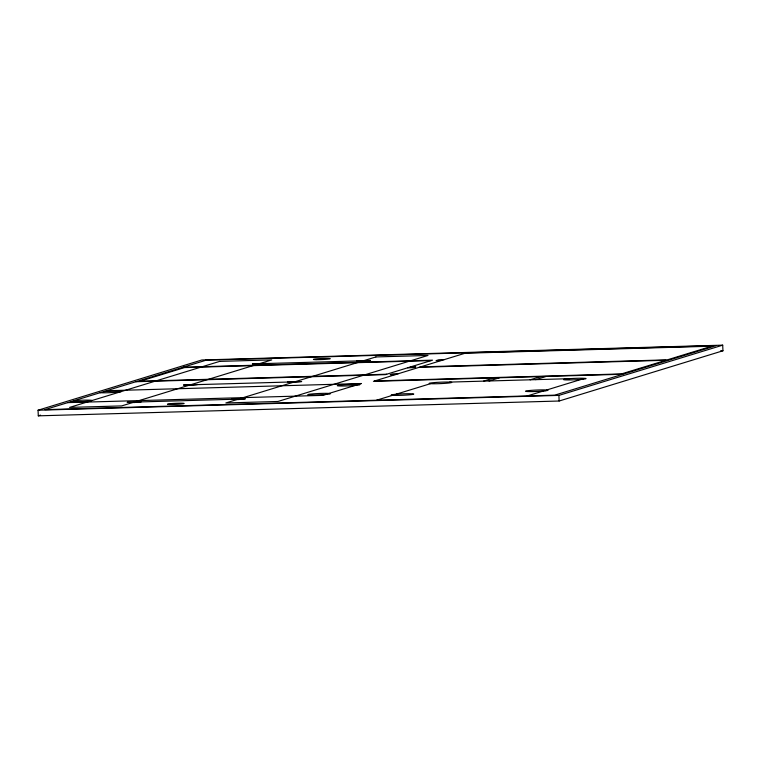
<?xml version="1.0" encoding="UTF-8"?>
<svg xmlns="http://www.w3.org/2000/svg" width="761" height="761" viewBox="0 0 761 761"><rect width="100%" height="100%" fill="white"/><g stroke="black" fill="none" stroke-linecap="round" stroke-linejoin="round"><path stroke-width="1.14" d="M38.05 410.217L201.855 359.982L722.703 345.161L722.95 350.783L559.145 401.018L38.297 415.839L38.05 410.217L558.897 395.397L722.703 345.161M38.297 415.839L40.552 415.145M325.594 394.483L322.712 395.368L67.777 402.626M329.009 393.437L355.083 385.447M358.498 384.4L361.38 383.515L106.435 390.764M466.455 352.819L373.413 381.347L622.869 374.25M376.543 400.219L392.524 395.32M395.939 394.274L430.526 383.658M483.539 381.128L494.032 377.922M489.028 380.976L499.511 377.76M530.141 379.806L540.633 376.59M535.63 379.653L546.113 376.438M527.306 395.929L543.297 391.03M546.712 389.984L581.299 379.378M103.553 391.649L104.171 391.592A11.282 0.704 -2.5 0 1 119.677 391.154A11.282 0.704 -2.5 0 1 115.976 392.286A11.282 0.704 -2.5 0 1 100.462 392.733L100.138 392.695M74.074 400.695L74.683 400.638A11.282 0.704 -2.5 0 1 90.198 400.191A11.282 0.704 -2.5 0 1 86.488 401.332A11.282 0.704 -2.5 0 1 70.982 401.77L70.659 401.741M465.142 353.218L711.858 346.198L667.302 359.858L420.586 366.878M259.282 363.72L363.454 360.762M720.581 350.85L722.95 350.783M444.177 359.649L438.697 359.801L436.072 360.609L441.551 360.448M183.097 367.259L432.552 360.162L385.38 374.631L135.924 381.727M431.249 360.562L184.533 367.582L139.976 381.242L386.693 374.222M410.274 366.992L415.763 366.84L413.137 367.639L407.658 367.791M419.273 367.287L665.989 360.267L621.433 373.927L374.716 380.947M398.307 373.718L392.828 373.87L390.203 374.669L395.691 374.517M190.488 384.819L294.659 381.86M449.561 382.098L569.608 378.683M134.136 402.103L238.307 399.135M558.897 395.397L559.145 401.018M127.287 402.303L134.326 402.54L141.175 401.789L127.287 402.303M183.629 385.018L188.852 385.323L197.527 384.505L183.629 385.018M252.433 363.92L259.482 364.158L266.331 363.406L252.433 363.92M231.449 399.335L238.497 399.573L245.346 398.821L231.449 399.335M287.801 382.051L293.014 382.364L301.698 381.537L287.801 382.051M356.605 360.952L363.644 361.19L370.502 360.438L356.605 360.952M206.031 360.219L44.842 409.656L554.721 395.149L715.911 345.713L206.031 360.219M219.653 361.389L69.603 407.401L121.684 405.917L271.734 359.905L219.653 361.389M375.905 356.938L225.855 402.959L277.936 401.475L427.986 355.454L375.905 356.938M356.747 385.285L354.464 385.504A11.282 0.704 -2.5 0 1 338.959 385.941A11.282 0.704 -2.5 0 1 342.669 384.809A11.282 0.704 -2.5 0 1 358.174 384.362L359.373 384.486A11.282 0.704 -2.5 0 1 356.747 385.285M434.56 382.555L432.277 382.773A11.282 0.704 -2.5 0 0 429.651 383.582L430.85 383.696A11.282 0.704 -2.5 0 0 446.355 383.249A11.282 0.704 -2.5 0 0 450.065 382.117L448.21 382.051A11.282 0.704 -2.5 0 0 437.242 382.364L434.56 382.555M327.268 394.331L324.976 394.55A11.282 0.704 -2.5 0 1 309.47 394.988A11.282 0.704 -2.5 0 1 313.18 393.846A11.282 0.704 -2.5 0 1 328.685 393.408L329.884 393.523A11.282 0.704 -2.5 0 1 327.268 394.331M396.557 394.217L394.265 394.426A11.282 0.704 -2.5 0 0 391.649 395.235L392.847 395.349A11.282 0.704 -2.5 0 0 408.353 394.911A11.282 0.704 -2.5 0 0 412.062 393.77A11.282 0.704 -2.5 0 0 396.557 394.217M582.964 379.216L580.681 379.435A11.282 0.704 -2.5 0 1 565.176 379.872A11.282 0.704 -2.5 0 1 568.886 378.74L571.568 378.54A11.282 0.704 -2.5 0 1 582.536 378.236L585.59 378.407A11.282 0.704 -2.5 0 1 582.964 379.216M544.962 390.869L542.679 391.087A11.282 0.704 -2.5 0 1 527.173 391.525A11.282 0.704 -2.5 0 1 530.874 390.393A11.282 0.704 -2.5 0 1 546.388 389.946L547.587 390.07A11.282 0.704 -2.5 0 1 544.962 390.869M169.922 404.471A8.466 0.533 -2.5 0 0 183.962 403.606A8.466 0.533 -2.5 0 0 173.327 403.435A8.466 0.533 -2.5 0 0 169.922 404.471M316.043 359.668A8.466 0.533 -2.5 0 0 330.074 358.792A8.466 0.533 -2.5 0 0 319.449 358.621A8.466 0.533 -2.5 0 0 316.043 359.668"/></g></svg>
